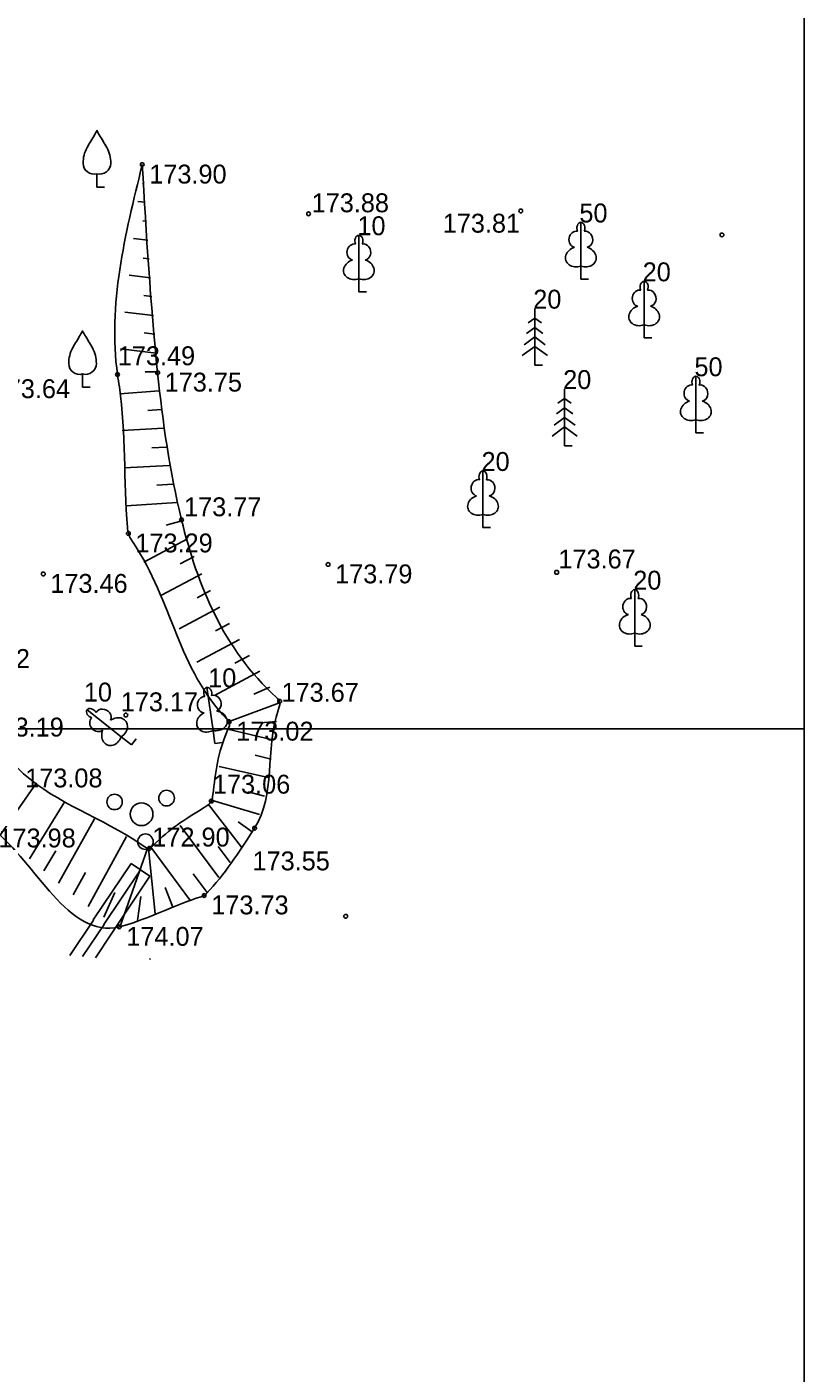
# Model space of a CAD drawing. Extents: x 634731 to 634929, y 304084 to 304225.
# Drawn here: x 634829.63 to 634850.19, y 304139.9 to 304175.52 of the extents above; entities that cross this region are included whole.
import ezdxf

# ---------------------------------------------------------------- set-up
doc = ezdxf.new("R2010")
doc.units = 0
for name, color, linetype in [('HIDT_CAUR_####_####_#', 7, 'Continuous'), ('HIDT_CAUR_KONT_####_#', 7, 'Continuous'), ('RAMI_PLAN_####_TKST_#', 7, 'Continuous'), ('RELJ_AATZ_####_TKST_#', 7, 'Continuous'), ('RELJ_ELEM_####_####_#', 7, 'Continuous'), ('RELJ_HORZ_RESN_####_#', 7, 'Continuous'), ('RELJ_NOGA_####_####_#', 7, 'Continuous'), ('RELJ_NOGL_####_####_#', 7, 'Continuous'), ('ROBZ_UZMR_####_####_#', 7, 'Continuous'), ('TERT_DIAM_####_TKST_#', 7, 'Continuous'), ('TERT_ELEM_####_####_#', 7, 'Continuous')]:
    doc.layers.add(name, color=color, linetype=linetype)

msp = doc.modelspace()

# ---------------------------------------------------------------- linework, layer by layer
at = {"layer": 'HIDT_CAUR_####_####_#'}
for p, q in [((634832.637, 304153.218), (634831.669, 304151.768)), ((634831.106, 304150.918), (634831.673, 304151.766))]:
    msp.add_line(p, q, dxfattribs=at)
at = {"layer": 'HIDT_CAUR_KONT_####_#'}
for p, q in [((634831.389, 304151.889), (634832.387, 304153.385)), ((634832.387, 304153.385), (634832.887, 304153.051)), ((634831.843, 304151.489), (634832.887, 304153.051)), ((634830.764, 304150.946), (634831.393, 304151.887)), ((634831.449, 304150.89), (634831.846, 304151.484))]:
    msp.add_line(p, q, dxfattribs=at)
at = {"layer": 'RAMI_PLAN_####_TKST_#'}
msp.add_line((634850.187, 304119.517), (634850.187, 304205.481), dxfattribs=at)
at = {"layer": 'RELJ_ELEM_####_####_#'}
for centre in [(634832.683, 304171.876), (634837.082, 304170.575), (634842.694, 304170.65), (634848.016, 304170.017), (634832.029, 304166.321), (634833.09, 304166.371), (634833.722, 304162.477), (634832.316, 304162.115), (634837.598, 304161.297), (634830.066, 304161.045), (634843.644, 304161.088), (634836.316, 304157.674), (634832.251, 304157.311), (634834.982, 304157.135), (634834.511, 304155.036), (634835.656, 304154.318), (634832.871, 304153.786), (634834.323, 304152.537), (634832.076, 304151.705), (634838.065, 304151.986)]:
    msp.add_circle(centre, 0.05, dxfattribs=at)
at = {"layer": 'RELJ_HORZ_RESN_####_#'}
msp.add_open_spline([(634832.883, 304150.873), (634832.886, 304150.863), (634832.889, 304150.853), (634832.891, 304150.844)], degree=2, dxfattribs=at)
at = {"layer": 'RELJ_NOGA_####_####_#'}
for p, q in [((634832.683, 304171.876), (634832.683, 304171.876)), ((634832.72, 304171.377), (634832.688, 304171.381)), ((634832.757, 304170.879), (634832.568, 304170.901)), ((634832.794, 304170.38), (634832.699, 304170.391)), ((634832.83, 304169.881), (634832.453, 304169.926)), ((634832.867, 304169.383), (634832.71, 304169.401)), ((634832.904, 304168.884), (634832.339, 304168.951)), ((634832.941, 304168.386), (634832.721, 304168.411)), ((634832.978, 304167.887), (634832.224, 304167.976)), ((634833.015, 304167.388), (634832.732, 304167.422)), ((634833.052, 304166.89), (634832.109, 304167.001)), ((634833.089, 304166.391), (634832.759, 304166.397)), ((634833.13, 304165.893), (634832.092, 304165.815)), ((634833.18, 304165.395), (634832.828, 304165.373)), ((634833.241, 304164.899), (634832.153, 304164.842)), ((634833.314, 304164.404), (634832.935, 304164.385)), ((634833.398, 304163.911), (634832.201, 304163.854)), ((634833.495, 304163.421), (634833.073, 304163.398)), ((634833.605, 304162.933), (634832.254, 304162.851)), ((634833.73, 304162.449), (634833.316, 304162.334)), ((634833.878, 304161.972), (634832.723, 304161.356)), ((634834.058, 304161.505), (634833.69, 304161.309)), ((634834.262, 304161.049), (634833.189, 304160.48)), ((634834.488, 304160.603), (634834.133, 304160.415)), ((634834.731, 304160.166), (634833.657, 304159.597)), ((634834.987, 304159.736), (634834.621, 304159.543)), ((634835.251, 304159.312), (634834.124, 304158.715)), ((634835.521, 304158.891), (634835.133, 304158.685)), ((634835.792, 304158.471), (634834.592, 304157.833)), ((634836.061, 304158.049), (634835.636, 304157.862)), ((634836.316, 304157.632), (634834.98, 304157.144)), ((634836.233, 304157.139), (634835.809, 304157.106)), ((634836.161, 304156.644), (634834.946, 304156.935)), ((634836.093, 304156.148), (634835.673, 304156.246)), ((634836.016, 304155.655), (634834.721, 304155.95)), ((634828.922, 304154.136), (634829.886, 304155.514)), ((634829.699, 304153.506), (634830.632, 304155.027)), ((634835.304, 304153.816), (634834.438, 304154.943)), ((634835.786, 304154.682), (634834.517, 304155.056)), ((634835.917, 304155.164), (634835.485, 304155.277)), ((634830.466, 304152.865), (634831.424, 304154.563)), ((634834.711, 304153.011), (634833.682, 304154.39)), ((634835.594, 304154.224), (634835.222, 304154.482)), ((634831.253, 304152.248), (634832.269, 304154.096)), ((634830.082, 304153.185), (634830.397, 304153.722)), ((634832.089, 304151.702), (634832.82, 304153.781)), ((634833.026, 304152.049), (634832.848, 304153.777)), ((634833.963, 304152.399), (634832.91, 304153.815)), ((634835.01, 304153.411), (634834.694, 304153.83)), ((634830.855, 304152.551), (634831.185, 304153.144)), ((634834.403, 304152.617), (634834.034, 304153.112)), ((634831.663, 304151.961), (634831.957, 304152.62)), ((634832.557, 304151.876), (634832.65, 304152.51)), ((634833.495, 304152.224), (634833.29, 304152.748))]:
    msp.add_line(p, q, dxfattribs=at)
msp.add_spline([(634832.683, 304171.876), (634833.09, 304166.371), (634833.722, 304162.477), (634836.231, 304157.775), (634836.316, 304157.674), (634836.288, 304157.471), (634835.656, 304154.318), (634835.609, 304154.246), (634834.381, 304152.588), (634834.323, 304152.537), (634834.242, 304152.505), (634832.145, 304151.723), (634832.076, 304151.705), (634828.751, 304154.266), (634828.693, 304154.309), (634826.723, 304155.021), (634826.634, 304155.052), (634826.62, 304155.066), (634824.8, 304158.028), (634823.27, 304161.553), (634820.623, 304167.319), (634817.035, 304174.242), (634816.904, 304174.513), (634815.518, 304180.329), (634815.488, 304180.501), (634815.897, 304187.851), (634816.211, 304194.465), (634816.226, 304194.663), (634817.967, 304200.387)], degree=3, dxfattribs=at)
at = {"layer": 'RELJ_NOGL_####_####_#'}
msp.add_spline([(634832.683, 304171.876), (634832.029, 304166.321), (634832.078, 304165.993), (634832.293, 304162.271), (634832.316, 304162.115), (634832.461, 304161.847), (634834.931, 304157.197), (634834.982, 304157.135), (634834.94, 304156.908), (634834.551, 304155.203), (634834.511, 304155.036), (634834.304, 304154.854), (634832.978, 304153.866), (634832.871, 304153.786), (634832.708, 304153.853), (634829.546, 304155.76), (634829.401, 304155.897), (634828.377, 304157.243), (634826.206, 304158.632), (634826.033, 304158.787), (634825.942, 304158.946), (634824.458, 304162.222), (634821.864, 304168.282), (634821.724, 304168.511), (634817.869, 304175.1), (634817.795, 304175.261), (634817.767, 304175.474), (634817.252, 304180.777), (634817.346, 304188.003), (634817.404, 304194.661), (634817.967, 304200.387)], degree=3, dxfattribs=at)
at = {"layer": 'ROBZ_UZMR_####_####_#'}
for points in [[(634850.187, 304156.951), (634820.529, 304156.949), (634804.857, 304192.473), (634804.325, 304205.481)], [(634850.187, 304156.951), (634850.187, 304205.481), (634804.325, 304205.481)], [(634804.325, 304205.481), (634804.857, 304192.473), (634820.529, 304156.949), (634850.187, 304156.951)], [(634765.581, 304119.517), (634850.187, 304119.517), (634850.187, 304156.951)]]:
    msp.add_lwpolyline(points, dxfattribs=at)
at = {"layer": 'TERT_ELEM_####_####_#'}
for p, q in [((634831.484, 304171.636), (634831.484, 304171.284)), ((634831.484, 304171.284), (634831.684, 304171.284)), ((634844.284, 304169.194), (634844.284, 304168.847)), ((634838.413, 304168.856), (634838.413, 304168.509)), ((634844.284, 304168.847), (634844.484, 304168.847)), ((634838.413, 304168.509), (634838.613, 304168.509)), ((634843.065, 304167.816), (634842.889, 304167.688)), ((634843.065, 304168.066), (634843.065, 304166.566)), ((634843.065, 304167.816), (634843.239, 304167.688)), ((634843.065, 304167.566), (634842.849, 304167.408)), ((634843.065, 304167.566), (634843.281, 304167.408)), ((634845.958, 304167.636), (634845.958, 304167.289)), ((634843.065, 304167.066), (634842.733, 304166.822)), ((634843.065, 304167.316), (634842.787, 304167.112)), ((634843.065, 304167.316), (634843.343, 304167.112)), ((634843.065, 304167.066), (634843.399, 304166.822)), ((634845.958, 304167.289), (634846.158, 304167.289)), ((634831.104, 304166.337), (634831.104, 304165.985)), ((634843.065, 304166.566), (634843.265, 304166.566)), ((634831.104, 304165.985), (634831.304, 304165.985)), ((634843.855, 304165.689), (634843.679, 304165.561)), ((634843.855, 304165.939), (634843.855, 304164.439)), ((634843.855, 304165.689), (634844.029, 304165.561)), ((634843.855, 304165.439), (634843.639, 304165.281)), ((634843.855, 304165.439), (634844.071, 304165.281)), ((634843.855, 304164.939), (634843.523, 304164.695)), ((634843.855, 304165.189), (634843.577, 304164.985)), ((634843.855, 304165.189), (634844.133, 304164.985)), ((634843.855, 304164.939), (634844.189, 304164.695)), ((634847.327, 304165.124), (634847.327, 304164.777)), ((634847.327, 304164.777), (634847.527, 304164.777)), ((634843.855, 304164.439), (634844.055, 304164.439)), ((634841.695, 304162.618), (634841.695, 304162.271)), ((634841.695, 304162.271), (634841.895, 304162.271)), ((634845.709, 304159.477), (634845.709, 304159.13)), ((634845.709, 304159.13), (634845.909, 304159.13)), ((634832.129, 304156.736), (634832.401, 304156.521)), ((634834.556, 304156.904), (634834.605, 304156.56)), ((634832.401, 304156.521), (634832.525, 304156.678)), ((634834.605, 304156.56), (634834.803, 304156.588))]:
    msp.add_line(p, q, dxfattribs=at)
for points in [[(634844.284, 304170.347), (634844.284, 304169.194)], [(634838.413, 304170.009), (634838.413, 304168.856)], [(634844.374, 304170.115), (634844.373, 304170.116)], [(634838.503, 304169.777), (634838.502, 304169.778)], [(634845.958, 304168.789), (634845.958, 304167.636)], [(634846.048, 304168.557), (634846.047, 304168.558)], [(634847.327, 304166.277), (634847.327, 304165.124)], [(634847.417, 304166.045), (634847.416, 304166.046)], [(634841.695, 304163.771), (634841.695, 304162.618)], [(634841.785, 304163.539), (634841.784, 304163.54)], [(634845.709, 304160.63), (634845.709, 304159.477)], [(634845.799, 304160.398), (634845.798, 304160.399)], [(634834.393, 304158.045), (634834.556, 304156.904)], [(634834.515, 304157.828), (634834.513, 304157.828)], [(634831.225, 304157.452), (634832.129, 304156.736)], [(634831.463, 304157.378), (634831.461, 304157.378)]]:
    msp.add_lwpolyline(points, dxfattribs=at)
for centre, radius in [((634833.326, 304155.113), 0.207), ((634831.951, 304155.012), 0.204), ((634832.665, 304154.688), 0.301), ((634832.768, 304153.96), 0.205)]:
    msp.add_circle(centre, radius, dxfattribs=at)
for centre, radius, start, end in [((634831.067, 304172.922), 0.439, 324.3837, 341.712), ((634831.901, 304172.922), 0.439, 198.288, 215.6163), ((634844.109, 304164.888), 14.88, 148.4844, 149.9901), ((634818.859, 304164.888), 14.88, 30.0099, 31.5156), ((634832.008, 304171.909), 0.89, 151.757, 179.9138), ((634830.96, 304171.909), 0.89, 0.0862, 28.243), ((634831.408, 304171.915), 0.29, 181.0782, 285.2823), ((634831.56, 304171.915), 0.29, 254.7177, 358.9218), ((634830.687, 304167.623), 0.439, 324.3837, 341.712), ((634831.521, 304167.623), 0.439, 198.288, 215.6163), ((634843.729, 304159.589), 14.88, 148.4844, 149.9901), ((634818.479, 304159.589), 14.88, 30.0099, 31.5156), ((634831.628, 304166.61), 0.89, 151.757, 179.9138), ((634830.58, 304166.61), 0.89, 0.0862, 28.243), ((634831.028, 304166.616), 0.29, 181.0782, 285.2823), ((634831.18, 304166.616), 0.29, 254.7177, 358.9218)]:
    msp.add_arc(centre, radius, start, end, dxfattribs=at)
for centre, major_axis, ratio, start_param, end_param in [((634844.284, 304170.197), (0, -0.15), 0.707107, 3.14537, 5.287485), ((634844.284, 304170.197), (0, -0.15), 0.707107, 0.995701, 3.137816), ((634838.413, 304169.859), (0, -0.15), 0.707107, 3.14537, 5.287485), ((634838.413, 304169.859), (0, -0.15), 0.707107, 0.995701, 3.137816), ((634844.156, 304169.902), (-0.039, -0.212), 0.861323, 3.141593, 6.283185), ((634844.412, 304169.902), (0.039, -0.212), 0.861323, 0, 3.141593), ((634838.285, 304169.564), (-0.039, -0.212), 0.861323, 3.141593, 6.283185), ((634838.541, 304169.564), (0.039, -0.212), 0.861323, 0, 3.141593), ((634844.194, 304169.44), (0.307, 0.095), 0.814445, 1.570796, 4.752015), ((634844.374, 304169.44), (-0.307, 0.095), 0.814445, 1.531171, 4.712389), ((634838.323, 304169.102), (0.307, 0.095), 0.814445, 1.570796, 4.752015), ((634838.503, 304169.102), (-0.307, 0.095), 0.814445, 1.531171, 4.712389), ((634845.83, 304168.344), (-0.039, -0.212), 0.861323, 3.141593, 6.283185), ((634845.958, 304168.639), (0, -0.15), 0.707107, 3.14537, 5.287485), ((634845.958, 304168.639), (0, -0.15), 0.707107, 0.995701, 3.137816), ((634846.086, 304168.344), (0.039, -0.212), 0.861323, 0, 3.141593), ((634845.868, 304167.882), (0.307, 0.095), 0.814445, 1.570796, 4.752015), ((634846.048, 304167.882), (-0.307, 0.095), 0.814445, 1.531171, 4.712389), ((634847.199, 304165.832), (-0.039, -0.212), 0.861323, 3.141593, 6.283185), ((634847.327, 304166.127), (0, -0.15), 0.707107, 3.14537, 5.287485), ((634847.327, 304166.127), (0, -0.15), 0.707107, 0.995701, 3.137816), ((634847.455, 304165.832), (0.039, -0.212), 0.861323, 0, 3.141593), ((634847.237, 304165.37), (0.307, 0.095), 0.814445, 1.570796, 4.752015), ((634847.417, 304165.37), (-0.307, 0.095), 0.814445, 1.531171, 4.712389), ((634841.567, 304163.326), (-0.039, -0.212), 0.861323, 3.141593, 6.283185), ((634841.695, 304163.621), (0, -0.15), 0.707107, 3.14537, 5.287485), ((634841.695, 304163.621), (0, -0.15), 0.707107, 0.995701, 3.137816), ((634841.823, 304163.326), (0.039, -0.212), 0.861323, 0, 3.141593), ((634841.605, 304162.864), (0.307, 0.095), 0.814445, 1.570796, 4.752015), ((634841.785, 304162.864), (-0.307, 0.095), 0.814445, 1.531171, 4.712389), ((634845.581, 304160.185), (-0.039, -0.212), 0.861323, 3.141593, 6.283185), ((634845.709, 304160.48), (0, -0.15), 0.707107, 3.14537, 5.287485), ((634845.709, 304160.48), (0, -0.15), 0.707107, 0.995701, 3.137816), ((634845.837, 304160.185), (0.039, -0.212), 0.861323, 0, 3.141593), ((634845.619, 304159.723), (0.307, 0.095), 0.814445, 1.570796, 4.752015), ((634845.799, 304159.723), (-0.307, 0.095), 0.814445, 1.531171, 4.712389), ((634834.329, 304157.586), (-0.008, -0.216), 0.861323, 3.141593, 6.283185), ((634834.415, 304157.897), (0.021, -0.148), 0.707107, 3.14537, 5.287485), ((634834.414, 304157.896), (0.021, -0.148), 0.707107, 0.995701, 3.137816), ((634834.583, 304157.623), (0.068, -0.205), 0.861323, 0, 3.141593), ((634831.343, 304157.359), (0.118, -0.093), 0.707107, 3.14537, 5.287485), ((634831.342, 304157.359), (0.118, -0.093), 0.707107, 0.995701, 3.137816), ((634831.653, 304157.276), (0.191, -0.101), 0.861323, 0, 3.141593), ((634831.494, 304157.075), (0.143, -0.162), 0.861323, 3.141593, 6.283185), ((634831.992, 304156.959), (-0.265, -0.182), 0.814445, 1.531171, 4.712389), ((634834.433, 304157.134), (0.29, 0.138), 0.814445, 1.570796, 4.752015), ((634834.61, 304157.16), (-0.317, 0.051), 0.814445, 1.531171, 4.712389), ((634831.88, 304156.819), (0.116, 0.3), 0.814445, 1.570796, 4.752015)]:
    msp.add_ellipse(centre, major_axis=major_axis, ratio=ratio, start_param=start_param, end_param=end_param, dxfattribs=at)

# ---------------------------------------------------------------- texts
at = {"layer": 'RELJ_AATZ_####_TKST_#'}
for s, p in [(' 173.90', (634832.683, 304171.376)), (' 173.88', (634836.978, 304170.616)), (' 173.81', (634840.445, 304170.077)), (' 173.49', (634831.851, 304166.568)), (' 173.75', (634833.09, 304165.871)), (' 173.64', (634828.542, 304165.697)), (' 173.77', (634833.603, 304162.572)), (' 173.29', (634832.316, 304161.615)), (' 173.67', (634843.504, 304161.191)), (' 173.46', (634830.066, 304160.545)), (' 173.79', (634837.598, 304160.797)), (' 173.42', (634827.481, 304158.557)), (' 173.67', (634836.18, 304157.662)), (' 173.17', (634831.929, 304157.411)), (' 173.19', (634828.377, 304156.743)), (' 173.02', (634834.982, 304156.635)), (' 173.08', (634829.401, 304155.397)), (' 173.06', (634834.367, 304155.232)), (' 173.98', (634828.693, 304153.809)), (' 172.90', (634832.764, 304153.832)), (' 173.55', (634835.414, 304153.202)), (' 173.73', (634834.323, 304152.037)), (' 174.07', (634832.076, 304151.205))]:
    msp.add_text(s, height=0.5, dxfattribs=at).set_placement(p)
at = {"layer": 'TERT_DIAM_####_TKST_#'}
for s, p in [(' 50', (634844.059, 304170.347)), (' 10', (634838.188, 304170.009)), (' 20', (634845.733, 304168.789)), (' 20', (634842.84, 304168.066)), (' 50', (634847.102, 304166.277)), (' 20', (634843.63, 304165.939)), (' 20', (634841.47, 304163.771)), (' 20', (634845.484, 304160.63)), (' 10', (634834.24, 304158.047)), (' 10', (634830.953, 304157.669))]:
    msp.add_text(s, height=0.5, dxfattribs=at).set_placement(p)

doc.saveas('drawing.dxf')
